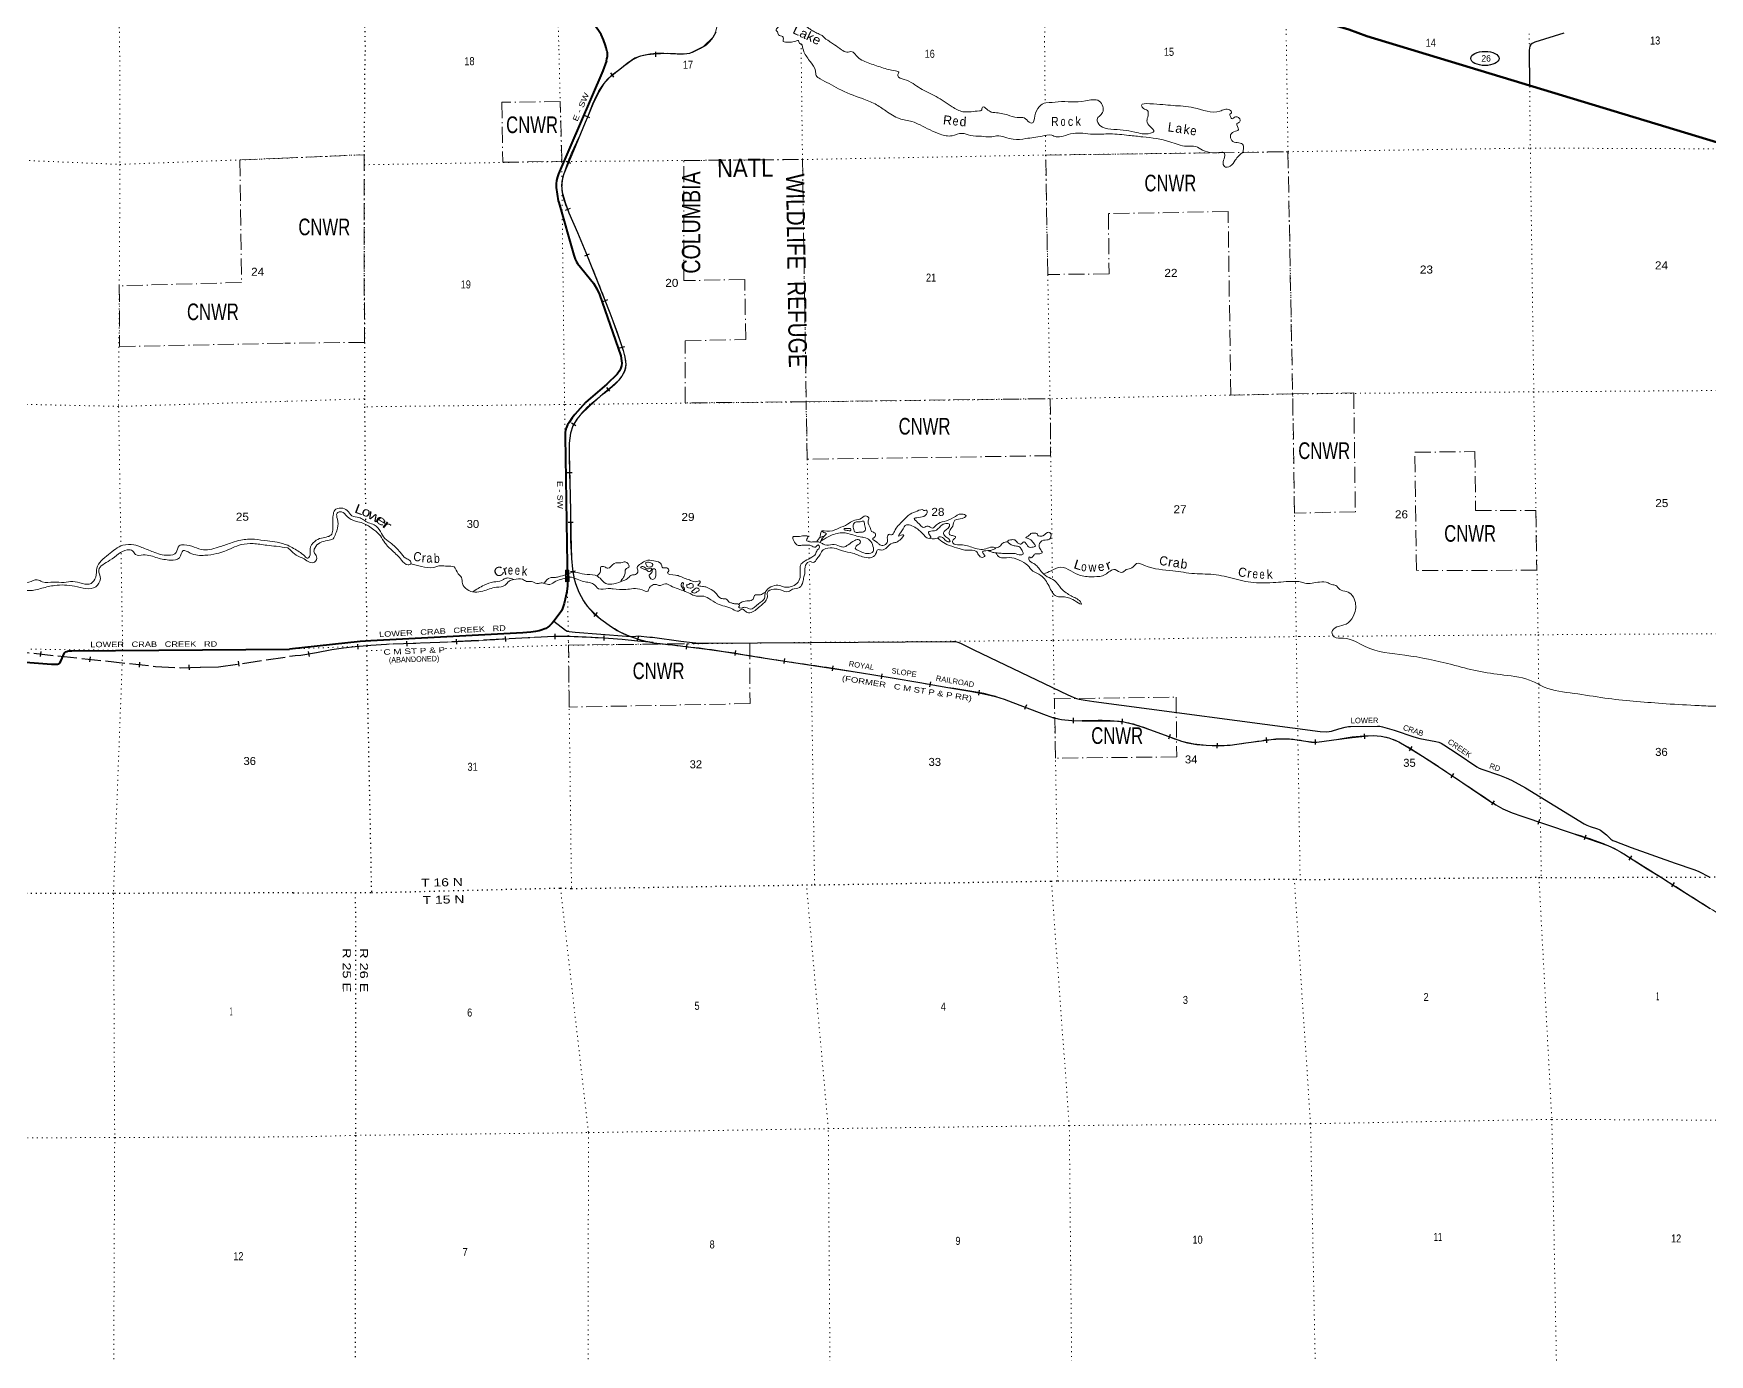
# Model space of a CAD drawing. Header units: feet. Extents: x 250644 to 505285, y -364975 to -177792.
# Drawn here: x 339922 to 376579, y -254935 to -226050 of the extents above; entities that cross this region are included whole.
import ezdxf
from ezdxf.enums import TextEntityAlignment as Align

# ---------------------------------------------------------------- set-up
doc = ezdxf.new("R2010")
doc.units = ezdxf.units.FT
doc.header["$LTSCALE"] = 70
for name, pattern in [('DOT_DASHED', [7.7, 5, -1.2, 0.3, -1.2]), ('DOTTED', [1.5, 0.3, -1.2]), ('LONG_DASHED', [7.5, 6, -1.5])]:
    doc.linetypes.add(name, pattern=pattern)
for name, color, linetype, lineweight in [('17', 7, 'Continuous', 25), ('23', 7, 'Continuous', 70), ('26', 7, 'Continuous', 40), ('29', 7, 'Continuous', 25), ('34', 7, 'Continuous', 25), ('39', 7, 'Continuous', 13), ('44', 7, 'DOT_DASHED', 13), ('6', 7, 'DOTTED', 25), ('61', 7, 'Continuous', 13), ('63', 7, 'Continuous', 25), ('7', 7, 'DOTTED', 13)]:
    doc.layers.add(name, color=color, linetype=linetype, lineweight=lineweight)
for name, color, linetype in [('27', 7, 'Continuous'), ('30', 7, 'Continuous'), ('41', 7, 'Continuous')]:
    doc.layers.add(name, color=color, linetype=linetype)

msp = doc.modelspace()

# ---------------------------------------------------------------- linework, layer by layer
at = {"layer": '17'}
msp.add_ellipse((371668.04, -226594.37), major_axis=(309.24, -1), ratio=0.500121, dxfattribs=at)
at = {"layer": '23'}
msp.add_line((369084.51, -226111.22), (376752.11, -228430.78), dxfattribs=at)
msp.add_lwpolyline([(369084.51, -226111.22), (368691.15, -225961.05), (368666.35, -225952.92), (368641.15, -225944.7), (362019.4, -223968.26)], dxfattribs=at)
at = {"layer": '26'}
for points in [[(352449.66, -226365.93), (352434.07, -226309.25), (352390.6, -226188.17), (352334.7, -226072.29), (352267, -225962.89), (352188.24, -225861.17), (351401.9, -224747.9), (351385.62, -224721.8), (351337.31, -224631.18), (351298.74, -224536), (351270.34, -224437.31), (351252.4, -224336.2), (351245.13, -224233.76), (351179.9, -223429.45), (351152.79, -222893.67), (351182.1, -222211.8), (351244.45, -221757.92), (351267.94, -221426.55), (351279.18, -220713.53)], [(352452.71, -226644.89), (352465.31, -226603.07), (352470.68, -226578.86), (352475.17, -226548.37), (352477.85, -226505.32), (352477.18, -226487.17), (352475.39, -226466.54), (352471.8, -226447.71), (352449.66, -226365.93)], [(352452.71, -226644.89), (352376.17, -226864.2), (351406.09, -229121.26), (351383.32, -229183.37), (351361.81, -229262.29), (351352.84, -229334.03), (351354.36, -229417.65), (351398.56, -229706.2), (351409.61, -229746.57), (351742.65, -230899.64), (351770.5, -230985.91), (351800.97, -231045.1), (351823.75, -231079.36), (352167.86, -231510.39), (352195.32, -231545.51), (352245.51, -231629.81), (352300.19, -231755.67), (352764.72, -233099.75), (352785.07, -233206.37), (352788.66, -233260.18), (352781.49, -233319.37), (352761.77, -233380.35), (352740.26, -233426.99), (352688.42, -233497.06), (352460.71, -233715.74), (352051.08, -234069.98), (351998.75, -234119.01), (351760.7, -234383.85), (351704.5, -234453.34), (351635.22, -234552.45), (351604.75, -234604.46), (351573.36, -234680.58), (351552.77, -234767.68), (351548.28, -234865.43), (351599.83, -238127.52), (351589.97, -238250.38), (351567.18, -238354.42), (351527.24, -238510.45), (351493.18, -238621.65), (351471.23, -238671.42), (351444.1, -238714.25), (351301.66, -238900.18)], [(351301.66, -238900.18), (351265.99, -238946.74), (351209.53, -239000.53), (351169.65, -239031.47), (351129.32, -239057.48), (351087.2, -239077.21), (351049.56, -239092.45), (350980.55, -239112.18), (350902.57, -239124.74), (350796.35, -239137.74), (350621.11, -239157.29), (347296.65, -239327.36), (347063.9, -239347.04), (345518.73, -239509.16)], [(338609.16, -239712), (340316.23, -239838.75), (340413.11, -239839.94), (340446.45, -239837.11), (340470.65, -239832.57), (340486, -239824.67), (340499, -239810.54), (340522.02, -239771.56), (340602.02, -239595.63), (340616.52, -239579.86), (340623.87, -239571.38), (340647.6, -239560.07), (340669.07, -239553.29), (340695.63, -239550.46), (340757.86, -239545.22), (345518.73, -239509.16)]]:
    msp.add_lwpolyline(points, dxfattribs=at)
at = {"layer": '29'}
for points in [[(373390.1, -226041.17), (372757.89, -226238.7), (372700.97, -226270.53), (372671.93, -226289.53), (372648.48, -226328.63), (372636.76, -226414.65), (372640.67, -227177.07)], [(351301.66, -238900.18), (351558.46, -239098.56), (351597.65, -239116.2), (351640.67, -239125.17), (351769.73, -239141.31), (352894.51, -239230.71), (353005.22, -239232.34), (353099.36, -239225.53), (353145.94, -239224.27), (353405.07, -239246.95), (353458.73, -239250.28), (354083.54, -239339), (354339.3, -239369.99), (354479.12, -239382.55), (354665.54, -239384.34), (355757.63, -239372.24), (356924.8, -239365.43), (360022.46, -239343.99), (360088.78, -239345.78), (360142.56, -239360.13), (360196.33, -239379.86), (360242.94, -239399.59), (360487.32, -239523.48), (362541.63, -240511.18), (362658.35, -240559.15), (362731.85, -240587.85), (362794.58, -240605.79), (362923.65, -240629.11), (363116.39, -240653.1), (368065.39, -241313.22), (368198.69, -241320.63), (368257.94, -241315.08), (368313.78, -241302.63), (368471.72, -241251.93), (368607.85, -241218.75), (368682.83, -241206.71), (368726.14, -241203.76), (369314.63, -241192.64), (369369.69, -241195.59), (369428.93, -241208.56), (369681.71, -241285.5), (370111.87, -241431.66), (370242.62, -241468.82), (370594.38, -241529.96), (370656.61, -241544.77), (370710.39, -241568.46), (370769.78, -241600.87), (371059.72, -241797.05), (371492.07, -242085.95), (371543.22, -242112.58), (371600.62, -242134.81), (371985.05, -242267.34), (372135.66, -242327.47), (372246.75, -242377.49), (372551.89, -242548.13), (373837.57, -243328.54), (373899.11, -243362.1), (373973.17, -243389.89), (374126.58, -243440.7), (374167.56, -243454.73), (374197.18, -243473.25), (374323.44, -243570.37), (374424.9, -243664.06), (374465.63, -243693.7), (374506.43, -243712.32), (374868.15, -243849.49), (375825.67, -244190.59), (376237.64, -244329), (376329.05, -244363.37), (376587.8, -244498.52)]]:
    msp.add_lwpolyline(points, dxfattribs=at)
at = {"layer": '34'}
for p, q in [((353537.26, -226557.5), (353530.66, -226447.09)), ((352613.42, -227000.97), (352546.98, -226912.54)), ((352092.66, -227891.38), (351990.68, -227848.55)), ((351676.19, -228893.86), (351574.04, -228851.45)), ((351657.58, -229879.07), (351554.07, -229918.08)), ((352079.03, -230878.24), (351976.41, -230919.51)), ((352478.55, -231873.71), (352375.6, -231914.16)), ((352846.49, -232897.9), (352741.7, -232933.3)), ((352531.09, -233873.84), (352458.69, -233790.22)), ((351782.05, -234626.29), (351686.12, -234571.24)), ((351702.72, -235656.91), (351592.14, -235659.66)), ((351726.17, -236742.65), (351615.58, -236744.99)), ((351773.46, -237803.48), (351664.85, -237824.42)), ((352247.21, -238713.59), (352176.72, -238798.83)), ((353152.38, -239231.94), (353117.36, -239336.86)), ((354211.16, -239401.82), (354198.06, -239511.65)), ((355275.99, -239544.81), (355258.35, -239654.01)), ((356347.33, -239717.08), (356331.03, -239826.48)), ((357408.4, -239874.77), (357391.08, -239984.02)), ((358480.26, -240049.72), (358462.43, -240158.88)), ((359538.4, -240226.07), (359519.52, -240335.06)), ((360608.76, -240412.19), (360588.53, -240520.94)), ((361639.83, -240731.36), (361600.55, -240834.76)), ((362661.01, -241016.53), (362658.12, -241127.1)), ((363736.33, -241039.34), (363725.7, -241149.44)), ((364780.97, -241376.39), (364743.31, -241480.39)), ((365811.32, -241566.2), (365806.76, -241676.71)), ((366880.47, -241447.4), (366893.67, -241557.22)), ((367952.95, -241488.43), (367951.96, -241599.04)), ((369023.84, -241361.2), (369036.63, -241471.07)), ((370069.62, -241639.29), (370010.7, -241732.9)), ((370979.93, -242233.8), (370918.43, -242325.74)), ((371872.6, -242826.29), (371812.43, -242919.1)), ((372858.25, -243237.91), (372822.99, -243342.74)), ((373875.39, -243577.11), (373840.13, -243681.95)), ((374871.74, -244029.55), (374812.34, -244122.85)), ((375807.01, -244615.21), (375747.92, -244708.71))]:
    msp.add_line(p, q, dxfattribs=at)
for points in [[(354567.99, -226340.38), (354786.47, -226132.67), (354850.94, -226012.93)], [(354568.63, -226340.19), (354451.53, -226400.56), (354334.47, -226460.9), (354271.67, -226485.49), (354154.67, -226501.81), (353784.79, -226485.4), (353490.2, -226503), (353343.24, -226517.93), (353196.75, -226544.8), (353071.22, -226592.41), (352903.43, -226705.67), (352742.73, -226835.53), (352555.03, -226976.55), (352469.2, -227054.11), (352395.64, -227144.77), (352289.25, -227321.49), (352155, -227595.23), (352037.08, -227875.96), (351988.48, -227996.18), (351939.9, -228116.35), (351731.9, -228617.31), (351523.57, -229119.05), (351491.76, -229216.21), (351469.87, -229369.37), (351483.42, -229520.4), (351547.01, -229747.94), (351631, -229970.76), (351818.93, -230404.1), (352003.87, -230837.69), (352268.66, -231496.01), (352528.28, -232156.69), (352677.66, -232568.71), (352818.16, -232984.61), (352858.85, -233130.11), (352877.84, -233277.1), (352868.45, -233370.98), (352846.55, -233440.83), (352793.69, -233540.05), (352721.76, -233626.46), (352517.61, -233809.83), (352313.45, -233986.63), (352092.98, -234188.02), (351875.61, -234395.63), (351802.9, -234480.26), (351719.54, -234625.52), (351670.32, -234785.39), (351640.75, -235009.78), (351634.97, -235234.59), (351650.59, -235861.75), (351666.18, -236488.88), (351677.17, -237007.48), (351688.04, -237526.15), (351707.85, -237765.38), (351741.91, -237941.99), (351778.67, -238072.78), (351852.48, -238266.03), (351949.5, -238455.63), (352029.81, -238573.11), (352171.26, -238721.63), (352331.55, -238854.21), (352565.03, -239026.24), (352686.96, -239101.34), (352816.71, -239166.55), (352981.89, -239235.36), (353233.15, -239319.2), (353491.16, -239371.37), (353895.85, -239419.19), (354300.33, -239467.44), (354658.84, -239512.68), (355016.96, -239560.92), (355472.27, -239634.48), (355927.33, -239709.71), (356596.96, -239809.48), (357266.44, -239910.19), (357984.71, -240024.09), (358702.44, -240141.34), (359309.93, -240244.53), (359917.1, -240349.76), (360442.71, -240436.84), (360704.59, -240485.56), (360964.7, -240544.67), (361155.24, -240607.06), (361342.36, -240679.55), (361705.96, -240817.68), (362069.86, -240955.85), (362233.93, -241012.63), (362403.03, -241051.3), (362632.19, -241070.4), (362861.64, -241076.39), (363210.25, -241076.61), (363558.8, -241079.68), (363771.41, -241100.21), (363979.52, -241149.54), (364205.56, -241226.14), (364429.86, -241305.42), (364729.97, -241415.99), (365031.96, -241525.36), (365164.18, -241562.61), (365367.06, -241596.04), (365572.01, -241613.58), (365833.52, -241624.37)], [(365833.62, -241624.37), (366094.51, -241611.53), (366437.31, -241563.63), (366780.18, -241514.45), (366989.61, -241489.27), (367199.33, -241471.78), (367355.15, -241474.56), (367510.8, -241487.06), (367751.45, -241526.82), (367871.75, -241544.92), (367992.06, -241545.99), (368205.66, -241519.22), (368419.21, -241489.1), (368765.05, -241446.31), (369111.04, -241406.02), (369225.07, -241399.23), (369396.37, -241411.91), (369567.38, -241453.2), (369782.86, -241540.6), (369982.06, -241651.78), (370302, -241853.14), (370619.08, -242058.13), (371187.46, -242438.29), (371755.78, -242818.74), (371903.11, -242914.25), (372056.03, -243001.16), (372261.63, -243090.94), (372472.75, -243165.83), (373012.85, -243347.52), (373552.97, -243529.03), (373954.87, -243664.2), (374354.75, -243806.16), (374499.63, -243870.39), (374706.36, -243988.99), (374907.8, -244117.23), (375218.33, -244312.28), (375528.55, -244507.78), (375842.06, -244705.89), (376155.41, -244904.27), (376593.13, -245182.11)]]:
    msp.add_lwpolyline(points, dxfattribs=at)
at = {"layer": '34', "lineweight": 13}
msp.add_arc((354249.34, -225808.23), 626.37, 298.69933, 79.09656, dxfattribs=at)
for points in [[(354569.13, -226341.17), (354334.92, -226461.9), (353784.8, -226486.5), (353197.05, -226545.86), (352743.41, -226836.4), (352396.54, -227145.4), (352038.1, -227876.38), (351940.92, -228116.77), (351524.6, -229119.43), (351484.51, -229520.2), (351632.02, -229970.35), (352004.89, -230837.27), (352529.31, -232156.3), (352819.21, -232984.29), (352878.95, -233277.08), (352722.55, -233627.23), (352314.18, -233987.45), (351876.41, -234396.39), (351671.4, -234785.63), (351636.07, -235234.59), (351667.28, -236488.85), (351689.14, -237526.09), (351950.45, -238455.07), (352332.23, -238853.34), (352817.17, -239165.55), (353491.33, -239370.28), (354300.46, -239466.35), (355017.12, -239559.83), (355927.5, -239708.62), (357266.61, -239909.1), (358702.62, -240140.25), (359917.28, -240348.68), (360964.99, -240543.61), (361342.75, -240678.52), (362070.24, -240954.82), (362403.2, -241050.21), (362861.65, -241075.29), (363558.86, -241078.58), (363979.82, -241148.48), (364430.23, -241304.39), (365032.3, -241524.31), (365572.08, -241612.48), (366094.41, -241610.43), (366780.04, -241513.36), (367199.29, -241470.68), (367510.93, -241485.97), (367992, -241544.89), (368419.07, -241488.01), (369110.94, -241404.92), (369567.72, -241452.15), (369982.62, -241650.83), (370619.68, -242057.21), (371756.39, -242817.82), (372056.52, -243000.18), (372473.11, -243164.79), (373553.32, -243527.99), (374355.16, -243805.14), (374908.39, -244116.3), (375529.14, -244506.85), (376156, -244903.34), (377031.44, -245459.01)], [(353477.51, -239368.54), (352795.09, -239298.61), (352010.84, -239252.43), (351303.35, -239233.21), (350181.21, -239294.8), (348806.04, -239364.33), (347645.43, -239406.41), (346958.16, -239458.9), (346447.79, -239523.47), (345768.59, -239646.58), (345521.93, -239671.33)]]:
    msp.add_spline(points, degree=3, dxfattribs=at)
at = {"layer": '39'}
for points in [[(356732.54, -226306.77), (356699.46, -226270.99), (356691.49, -226273.17), (356656.04, -226209.63), (356595.99, -226214.94), (356474.22, -226241.65), (356371.81, -226235.81), (356319.43, -226224.87), (356320.71, -226190.69), (356307.1, -226116.64), (356262.7, -226103.52), (356220.09, -226080.32), (356203.2, -226040.5), (356192.66, -226016.61), (356167.84, -225980.98), (356198.63, -225920.04), (356274.51, -225809.92), (356289.99, -225783.47), (356297.84, -225775.26), (356317.38, -225750.73), (356335.33, -225746.33), (356390.18, -225779.31), (356437.49, -225834.56), (356538.1, -225850.49), (356642.22, -225842.23), (356716.39, -225840.65), (356848.32, -225914.18), (356917.5, -225960.92), (357006.86, -226013.26), (357106.15, -226061.36), (357168.98, -226092.17), (357214.02, -226135.41), (357254.88, -226170.7), (357305.68, -226201.76), (357352.64, -226240.94), (357439.05, -226295.96)], [(366378.53, -228640.33), (366206.48, -228819.94), (366097.97, -228950.31), (365969.48, -228956.32), (365941.86, -228858.22), (365979.92, -228718.88), (365958.85, -228654.86), (365850.35, -228654.53), (365708.59, -228658.14), (365493.88, -228597.71), (365342, -228519.63), (365147.04, -228514.6), (364775.86, -228415.78), (364183.15, -228309.33), (363878.37, -228278.05), (363469.35, -228244.96), (363093.77, -228252.78), (362661.52, -228233.32), (362441.43, -228293.03), (362290.97, -228307.42), (362194.04, -228274.74), (361981.34, -228292.11), (361628.59, -228347.83), (361351.55, -228362.17), (360986.8, -228289.39), (360848.51, -228311.64), (360655.38, -228294.52), (360414.07, -228280.15), (360228.51, -228232.75), (360014.35, -228286.34), (359754.66, -228252.15), (359315.59, -228049.81), (359135.63, -227974.18), (358861.41, -227910.05), (358567.52, -227741.67), (358328.14, -227590.54), (358051.12, -227474.17), (357527.45, -227257.06), (357322.83, -227145.61), (357128.38, -227042.05), (357042.82, -226964.95), (357025.27, -226868.7), (356917.79, -226671.29), (356773.75, -226448.31), (356731.5, -226305.64)], [(357439.05, -226295.96), (357596.82, -226405.42), (357710.13, -226457.96), (357824.5, -226448.14), (357912.13, -226529.23), (358040.27, -226631.81), (358321.21, -226742.08), (358622, -226835.96), (358777.19, -226867.74), (358849.96, -226896.78), (358826.59, -226945.4), (358824.95, -226969.55), (358964.84, -227051.84), (359321.48, -227251.43), (359665.71, -227427.08), (360016.7, -227650.88), (360249.41, -227759.89), (360430.22, -227759.1), (360610.78, -227742.23), (360650.8, -227731.56), (360677.81, -227658.75), (360772.92, -227703.53), (360866.3, -227766.43), (360944.82, -227777.28), (361226.92, -227831.23), (361438.71, -227886.27), (361591.55, -227895.97), (361701.46, -227988.78), (361758.04, -228010.02), (361821.93, -227852.19), (361921.3, -227649.57), (362064.66, -227564.91), (362066.67, -227564.88), (362335.55, -227542.63), (362927.97, -227525.42), (363233.4, -227528.74), (363303.52, -227779.01), (363183.24, -227927.65), (363247.56, -228061.38), (363487.84, -228140.11), (364007.17, -228204.47), (364353.15, -228231.29), (364424.9, -228193.98), (364344.85, -228082.62), (364274.68, -227961.04), (364299.04, -227846.05), (364285.24, -227731.65), (364200.21, -227688.72), (364157.01, -227623.04), (364335.23, -227584.08), (364846.15, -227624.44), (365300.93, -227671.7), (365870.66, -227747.34), (366081.22, -227721.96), (366124.32, -227781.62), (366088.66, -227814.35), (366099.5, -227866.46), (366138.43, -227916.13), (366212.08, -227870.75), (366315.68, -227945.56), (366286.32, -227996.28), (366242.44, -228017.07), (366276.63, -228151.27), (366178.89, -228197.02), (366100.08, -228298.78), (366156, -228408.51), (366287.05, -228438.65), (366382.25, -228489.46), (366387.37, -228561.77), (366378.53, -228640.33)], [(345484.62, -237239.53), (345729.97, -237380.99), (345858.08, -237481.56), (345925.04, -237524.77), (345960.65, -237488.02), (345972.13, -237318.93), (346072.08, -237154.51), (346219.67, -237083.86), (346361.82, -237051.5), (346427.59, -237016.3), (346466.16, -236911.14), (346465.59, -236742.24), (346477.23, -236583.21), (346509.72, -236474.12), (346649.64, -236427.72), (346783.01, -236477.94), (346887.26, -236594.96), (347036.51, -236632.87), (347139.75, -236683.55), (347247.19, -236746.24), (347376.54, -236796.52), (347509.34, -236941.25), (347608.06, -237090.54), (347758.57, -237210.87), (347940.16, -237393.06), (348068.73, -237523.78), (348153.86, -237572.73), (348177.06, -237644.76), (348113.15, -237669.88), (347972.9, -237563.47), (347772.92, -237361.46), (347607.52, -237187.07), (347508.78, -237035.77), (347368.12, -236903.22), (347124.79, -236756.18), (346979.55, -236718.21), (346781.02, -236610.68), (346660.92, -236507.98), (346562.95, -236539.65), (346568.9, -236666.24), (346573.95, -236865.24), (346529.69, -236992.6), (346473, -237096.03), (346357.12, -237138.04), (346187.06, -237184.91), (346072.34, -237303.31), (346059.6, -237389.97), (346115.4, -237491.66), (346066.97, -237609.03), (345960.54, -237612.69), (345838.89, -237540.17), (345666.83, -237456.37), (345532.45, -237339.81), (345484.55, -237297.05)], [(351090.68, -238068.22), (351217.71, -238098.42), (351343.18, -238026.1), (351497.14, -237977.47), (351645.19, -237936.98), (351810.63, -237982.68), (351956.08, -238034.72), (352078.92, -238052.93), (352171.9, -238089.7), (352281.96, -238192.56), (352492.77, -238183.26), (352601.42, -238193.65), (352874.87, -238207.52), (353232.62, -238216.06), (353357.61, -238244.29), (353384.84, -238185.55), (353436.14, -238124.43), (353528.14, -238096.87), (353602.83, -238119.84), (353742.88, -238081.48), (353862.13, -238127.9), (354175.36, -238247.72), (354319.05, -238315.88), (354426.12, -238354.44), (354548.62, -238350.53), (354690.05, -238402.64), (354880.7, -238520.34), (355216.03, -238639.82), (355343.25, -238682.09), (355389.02, -238653.23), (355436.95, -238634.39), (355500.11, -238691.73), (355586.85, -238714.52), (355807.78, -238578.39), (355946.35, -238443.53), (355973.34, -238368.71), (355973.87, -238272.19), (356115.47, -238203.64), (356260.31, -238215.47), (356437.68, -238252.95), (356523.28, -238201.35), (356675.42, -238164.82), (356749.9, -238043.01), (356772.35, -237934.08), (356793.06, -237843.28), (356808.56, -237674.13), (356917.9, -237598.04), (356974.41, -237615.26), (357063.48, -237527.42), (357126.47, -237441.99), (357191.22, -237340.45), (357253.09, -237313.35), (357433.74, -237302.51), (357617.5, -237364.02), (357837.21, -237410.89), (358087.72, -237501.52), (358266.52, -237500.77), (358357.38, -237398.82), (358386.62, -237340.05), (358473.11, -237346.76), (358592.68, -237282.58), (358709.84, -237192.29), (358779.95, -237179.14), (358867.57, -237127.51), (358954.16, -237009.55), (358898.05, -237018.46), (358842.14, -237041.44), (358910.72, -236927.77), (359019.17, -236793.38), (359136.04, -236815.71), (359255.62, -236884.23), (359381.94, -236998.91), (359459.46, -237076.13), (359509.89, -237089.43), (359549.76, -237068.7), (359504.4, -236992.99), (359497.79, -236954.89), (359627.89, -236922.71), (359764.92, -236818.04), (359878.58, -236761.99), (359955.22, -236780.92), (359926.44, -236869.84), (359825.47, -236967.92), (359860.79, -237043.78), (359940.04, -237102.88), (359967.02, -237158.77), (359902.68, -237155.74), (359837.57, -237102.45), (359762.52, -237055.36), (359710.42, -237064.21), (359751.63, -237131.94)], [(357212.79, -237042.51), (357256.05, -236981.52), (357211.5, -236958.08), (357164.93, -236934.67), (357335.63, -236930.02), (357537.55, -236864.56), (357729.15, -236781.16), (357850.51, -236702.88), (357998.62, -236666.4), (358122.15, -236598.13), (358191.08, -236639.3), (358174.36, -236728.03), (358220.48, -236854), (358253.88, -236935.92), (358328.87, -236979), (358331.95, -237049.33), (358276.39, -237094.43), (358365.96, -237171.47), (358418.92, -237218.91), (358499.7, -237245.81), (358593.09, -237178.01), (358597.98, -237103.53), (358597.24, -237055.28), (358622.56, -237002.61), (358686.99, -237011.67), (358752.14, -236936.26), (358933.49, -236708.24), (359099.97, -236558.88), (359251.65, -236492.19), (359390.02, -236475.97), (359392.06, -236477.95), (359450.25, -236473.03), (359465.23, -236533.12), (359455.56, -236557.4)], [(357865.54, -236897.69), (357851.89, -236793.34), (357899.24, -236736.31), (357999.58, -236728.72), (358079.71, -236713.41), (358098.89, -236785.5), (358120.6, -236891.74), (358097.14, -236934.33), (357996.99, -236953.97), (357916.74, -236961.25), (357882.37, -236947.7), (357865.54, -236897.69)], [(359751.63, -237131.94), (359901.68, -237222.11), (360111.75, -237295.27), (360359.7, -237349.75), (360534.81, -237371.17), (360594.29, -237450.69), (360675.5, -237505.73), (360729.3, -237476.75), (360692.28, -237421.02), (360679.77, -237391.05), (360791.76, -237357.14), (360921.95, -237331), (360963.74, -237304.21), (360899.09, -237281.08), (360753.02, -237319.54), (360602.46, -237327.9), (360445.08, -237284.08), (360168.98, -237228.03), (360037.93, -237197.89), (360026.94, -237135.72), (360050.61, -237107.2), (360090.05, -237058.33), (360023.27, -237027.19), (359956.59, -237002.08), (359955.6, -236937.75), (360026.16, -236822.05), (360072.44, -236694.65), (360188.51, -236664.7), (360320.03, -236594.3), (360223.03, -236557.6), (360045.43, -236636.75), (359837.74, -236718.39), (359676.11, -236791.27), (359582.78, -236863.09), (359487.7, -236820.32), (359397.74, -236849.86), (359259.44, -236739.4), (359183.89, -236660.13), (359273.91, -236634.61), (359425.92, -236590.03), (359455.56, -236557.4)], [(332036.16, -237987.05), (332091.78, -237905.64), (332253.82, -237866.68), (332403.35, -237898.18), (332475.13, -237780.53), (332544.46, -237733.16), (332895.25, -237680.86), (333034.36, -237606.18), (333163.78, -237547.73), (333313.85, -237693.6), (333371.17, -237738.75), (333557.24, -237695.36), (333614.38, -237642.18), (333683.79, -237508.52), (333868.21, -237481.21), (333922.76, -237582.6), (334001.62, -237691.59), (334182.38, -237680.4), (334430.27, -237613.85), (334684.16, -237635.49), (334705.55, -237512.71), (334778.54, -237449.22), (335082.92, -237480.01), (335308.12, -237387.77), (335416.89, -237305.6), (335653.22, -237261.32), (335907.78, -237222.75), (336084.25, -237289.9), (336321.74, -237297.78), (336515.27, -237318.47), (336676.07, -237494.26), (336834.05, -237543.67), (336957.62, -237493.34), (337196.4, -237469.1), (337389.58, -237564.05), (337399.83, -237752.5), (337428.79, -237878.42), (337561.26, -237956.37), (337721.28, -237917.45), (337976.13, -237712.31), (338085.45, -237654.21), (338285.1, -237588.5), (338411.56, -237487.96), (338571.51, -237625.63), (338768.81, -237814.83), (338902.31, -237938.91), (339150.12, -237868.35), (339459.81, -237957.25), (339821.77, -238045.23), (340001.68, -237995.92), (340113.23, -238038.12), (340364.8, -238045.76), (340592.19, -238051.81), (340780.81, -238032.45), (341179.94, -238073.63), (341283.53, -237939.37), (341307.24, -237740.28), (341560.03, -237442.87), (341879.3, -237240.61), (342118.4, -237230.41), (342290.58, -237285.59), (342540.19, -237385.57), (342869.68, -237460.07), (343043.23, -237396.83), (343108.45, -237255.22), (343216.47, -237229.24), (343637.23, -237338.27), (344005.74, -237269.61), (344265.21, -237180.78), (344457.08, -237127.25), (344756.36, -237109.97), (345038.71, -237145.16), (345252.53, -237173.53), (345485.12, -237239.82)], [(351090.68, -238068.22), (351223.47, -237949.53), (351319.86, -237946.03), (351408.02, -237930.59), (351579.96, -237875.65), (351764.05, -237826.56), (351975.75, -237875.56), (352205.1, -237896.15), (352312.6, -237962.85), (352440.9, -238075.48), (352613.76, -238080.85), (352829.68, -238011.15), (352929.28, -237955.32), (353004.66, -237891.82), (353088.86, -237880.46), (353141.9, -237801.22), (353124.7, -237727.09), (353203.81, -237645.43), (353321.31, -237577.26), (353490.09, -237578.67), (353619.32, -237620.91), (353664.58, -237690.59), (353671.1, -237722.66), (353777.77, -237735.08), (353814.91, -237798.86), (353791.42, -237839.44), (353965.02, -237893.05), (354065.91, -237921.65), (354179.13, -237968.16), (354294.27, -238008.61), (354391.14, -238037.27), (354505.57, -238031.48), (354490.24, -238079.98), (354452.6, -238114.74), (354517.24, -238137.87), (354629.97, -238152.22), (354747.39, -238210.72), (354857.27, -238301.52), (354922.77, -238380.94), (355007.59, -238409.79), (355078.08, -238420.77), (355141.3, -238482.12), (355203.93, -238505.28), (355272.53, -238524.33), (355344.94, -238529.24), (355363.47, -238559.12), (355343.94, -238595.62), (355400.46, -238612.84), (355472.52, -238595.64), (355593.65, -238633.98), (355778.74, -238518.51), (355909.55, -238401.87), (355931.51, -238260.78), (356052.41, -238152.33), (356202.47, -238111.81), (356327.65, -238152.1), (356422.15, -238156.67), (356522.24, -238133), (356643.51, -238048.68), (356693.49, -237901.12), (356713.75, -237649.45), (356803.13, -237581.72), (356942.57, -237503.15), (357023.88, -237433.52), (357064.8, -237350.45), (357114.03, -237285.34), (357083.04, -237229.52), (357025.56, -237280.67), (356926.58, -237246.01), (356827.98, -237235.47), (356723.56, -237239.1), (356645.29, -237244.33), (356547.12, -237131.23), (356530.04, -237065.14), (356640.27, -237047.35), (356782.7, -237033.08), (356861.31, -237049.96), (356832.35, -237126.82), (356897.24, -237166.03), (356977.61, -237166.8), (357088.12, -237167.1), (357158.82, -237192.15), (357231.77, -237233.25), (357398.39, -237224.64), (357551.6, -237258.46), (357632.28, -237279.33), (357740.04, -237231.42), (357883.22, -237134.7), (357981.52, -237125.13), (358010.29, -237166.91), (357927.06, -237242.6)], [(357159.7, -236928.37), (357143.3, -236965.17), (357124.56, -237053.93), (357087.35, -237116.84), (357042.38, -237167.51)], [(357212.79, -237042.51), (357176.75, -237051.11), (357118.23, -237069.23)], [(357214.1, -237040.66), (357159.63, -237113.71), (357129.14, -237177.34)], [(357927.06, -237242.6), (357895.87, -237305.42), (357995.28, -237368.23), (358164.89, -237423.92), (358284.76, -237379.84), (358282.95, -237261.23), (358216.71, -237133.56), (358079.08, -237067.32), (358040.8, -237059.87), (357895.68, -237029.94), (357675.79, -236971.01), (357391.18, -237015.62), (357213.74, -237104.83), (357142.24, -237150.58)], [(357650.4, -236874.23), (357732.6, -236875.62), (357799.04, -236884.65), (357795.42, -236910.84), (357715.11, -236914.1), (357654.63, -236900.96), (357650.19, -236872.87)], [(359519.91, -237087.26), (359630.59, -237099.62), (359690.7, -237088.64), (359716.33, -237100.08)], [(360951.13, -237297.17), (361053.6, -237268.64), (361120.73, -237191.19), (361231.59, -237166.14)], [(360971.23, -237407.83), (361049.1, -237499.95), (361262.2, -237508.72), (361478.01, -237563.7), (361668.69, -237683.41), (361781.04, -237804.33), (361951.23, -237898.22), (362133.69, -238136.69), (362299.76, -238355.31), (362468.76, -238370.79), (362731.54, -238475.31), (362844.79, -238523.83), (362819.98, -238477.97), (362720.33, -238399.08), (362509.59, -238281.69), (362393.5, -238178.92), (362252.3, -238010.19), (362094.34, -237928.17), (361964.01, -237813.56), (361800.58, -237637.13), (361692.65, -237542.28), (361697.91, -237491.93), (361732.4, -237513.51), (361784.13, -237480.54), (361831.57, -237429.54), (361913.92, -237428.26), (361981.88, -237405.09), (361938.35, -237317.29), (361916.97, -237233.17), (362009.84, -237131.19), (362146.09, -237106.96), (362164.24, -236980), (362129.69, -236954.4), (362000.33, -237034.82), (361907.93, -237036.25), (361891.74, -237028.45), (361875.06, -236988.5), (361810.6, -236977.43), (361754.33, -236976.29), (361678.95, -237039.79), (361627.16, -237068.74), (361706.08, -237105.73), (361795.75, -237188.79), (361834.92, -237254.54), (361761.03, -237283.84), (361698.74, -237282.79), (361627.15, -237199.44), (361580.43, -237165.98), (361534.84, -237206.9), (361472.51, -237203.85), (361384.91, -237124.77), (361290.48, -237124.22), (361234.54, -237145.19), (361306.14, -237228.54), (361392.9, -237253.34), (361491.79, -237281.97), (361543.08, -237351.56), (361562.54, -237441.74), (361510.47, -237452.6), (361389.46, -237422.3), (361220.67, -237420.89), (361083.96, -237414.96), (360968.98, -237407.41)], [(332033.27, -237986.93), (332204.37, -237993.97), (332337.24, -237999.67), (332499.9, -237988.8), (332671.95, -238037.96), (332836.89, -238129.39), (332988.66, -238170.88), (333159.35, -238069.56), (333259.15, -237945.4), (333374.49, -237887.19), (333487.7, -237913.31), (333735.07, -237912.99), (333947.45, -237877.16), (334032.59, -237817.48), (334332.49, -237737.98), (334589.05, -237699.37), (334747.87, -237696.59), (334936.71, -237687.26), (335038.79, -237665.41), (335233.85, -237754.3), (335394.64, -237749.48), (335490.86, -237645.45), (335634.8, -237606.81), (335901.19, -237558), (336079.03, -237416.42), (336194.91, -237382.28), (336401.14, -237430.84), (336588.25, -237614.2), (336783.22, -237699.08), (336926.08, -237612.3), (337029.14, -237544.27), (337167.55, -237618.1), (337244.76, -237743.18), (337302.18, -237882.65), (337594.01, -238072.19), (337892.21, -237916.46), (338162.92, -237701.01), (338261.56, -237705.31), (338319.65, -237784.56), (338437.41, -237834.67), (338627.24, -237869.48), (338860.14, -238031.96), (339050.64, -238006.55), (339211.29, -237995.71), (339507.98, -238133), (339827.95, -238231.75), (340106.32, -238178.71), (340386.56, -238119.63), (340821.34, -238136.09), (341284.13, -238146.05), (341384.9, -237975.72), (341350.44, -237783.67), (341595.02, -237568.68), (341974.11, -237343.31), (342089.2, -237363.37), (342151.3, -237442.55), (342322.45, -237451.59), (342635.67, -237518.35), (342920.3, -237565.55), (343112.27, -237516.03), (343197.18, -237356.01), (343345.19, -237409.61), (343670.12, -237460.11), (343932.76, -237423.4), (344271.88, -237299.06), (344467.32, -237225.4), (344724.29, -237204.85), (345026.74, -237239.69), (345232.38, -237262.18), (345484.55, -237297.05)], [(360805.99, -237356.14), (360886.72, -237391.87), (360971.23, -237407.83)], [(348175.1, -237647.83), (348411.01, -237703.48), (348660.48, -237725.76), (348829.22, -237686.9), (348971.44, -237696.82), (349120.39, -237714.63), (349211.07, -237864.03), (349282.6, -237943.36), (349306.78, -238079.72), (349405.16, -238206.89), (349576.84, -238266.57), (349751.26, -238241.76), (350049.34, -238158.72), (350237.48, -238111.57), (350322.53, -238023.79), (350426.48, -237990.01), (350619.25, -237983.01), (350704.35, -238029.95), (350810.87, -238032.33), (350928.1, -238078.77), (351006.25, -238065.5), (351090.68, -238068.22)], [(352242.52, -237913.03), (352322.17, -237799.83), (352332.93, -237715.21), (352411.27, -237713.99), (352484.04, -237743.03), (352625.08, -237638.3), (352771.5, -237621.96), (352863.62, -237602.44), (352930.58, -237645.64)], [(352930.58, -237645.64), (352951.46, -237697.6), (352874.14, -237765.15), (352863.41, -237851.78), (352824.56, -237938.84), (352760.9, -238038.61)], [(353196.94, -237721.95), (353230.78, -237701.32), (353309.76, -237742.32), (353370.24, -237755.46), (353442.39, -237744.29), (353393.28, -237817.44), (353324.41, -237780.3), (353255.75, -237757.23), (353196.94, -237721.95)], [(353308.1, -237624.92), (353402.24, -237614.21), (353469.5, -237677.52), (353417.8, -237712.5), (353359.58, -237715.41), (353320.65, -237665.74), (353308.1, -237624.92)], [(353421.79, -237973.84), (353390.4, -237891.89), (353445.78, -237834.73), (353474.75, -237757.87), (353502.87, -237757.43), (353534.65, -237865.53), (353517.87, -237950.24), (353468.23, -237989.21), (353421.79, -237973.84)], [(362017.16, -237863.77), (362180.75, -237798.15), (362386.5, -237720.56), (362608.71, -237799.57), (362819.2, -237900.88), (363120.99, -237928.38), (363359.37, -237882.47), (363580.7, -237772.47), (363726.33, -237836.57), (363823.8, -237772.73), (363945.77, -237734.65), (364048.84, -237642.57), (364224.23, -237682.08), (364838.77, -237797.25), (365313.87, -237860.28), (365786.39, -237885.14), (366254.14, -237992.52), (366731.38, -238063.56), (367038.66, -238056.8), (367486.28, -238029.77), (367629.11, -238041.63), (367727.96, -238068.26), (368051.07, -238045.16), (368238.21, -238064.39), (368317.13, -238101.37), (368405.81, -238120.11), (368491.53, -238207.26), (368642.85, -238249.15), (368833.39, -238491.52), (368783.8, -238795.92), (368629.67, -238965.21), (368431.71, -239026.58), (368320.92, -239138.89), (368370.72, -239242.68), (368574.08, -239271.71), (369049.02, -239455.39), (369917.81, -239643.03), (370943.6, -239850.37), (371496.2, -239988.61), (372080.2, -240078.1), (372717.2, -240217.05), (372966.22, -240341.89), (373617.25, -240478.61), (374289.84, -240580.81), (374911.67, -240647.6), (375543.33, -240700.17), (376259.2, -240741.38), (376645.22, -240759.54), (376955.65, -240764.39)], [(349523.74, -238262.2), (349775.4, -238112.69), (349991.29, -238040.98), (350157.64, -238014.28), (350217.34, -237977.16), (350293.36, -237955.88), (350425.18, -237990.29)], [(354115.1, -238054.24), (354084.68, -238098.32), (354113.88, -238168.24), (354156.76, -238213.83), (354158.47, -238193.69), (354125.28, -238125.84), (354138.49, -238069.33), (354114.14, -238053.62)], [(354203.56, -238109.05), (354255.41, -238095.67), (354279.27, -238079.22), (354341.79, -238094.34), (354346.72, -238154.59), (354282.79, -238177.69), (354222.25, -238160.53), (354203.37, -238108.54)], [(354316.12, -238255.6), (354371.66, -238208.49), (354449.53, -238177.13), (354484.35, -238220.83), (354430.67, -238257.85), (354400.88, -238280.43), (354360.74, -238283.06), (354316.12, -238255.6)], [(355347.06, -238530.29), (355422.53, -238479.78), (355564.81, -238455.46), (355660.67, -238417.79), (355693.59, -238336.85), (355795.87, -238325.21), (355891.62, -238290.06), (355928.73, -238264.94)]]:
    msp.add_spline(points, degree=3, dxfattribs=at)
at = {"layer": '44'}
for points in [[(350163.76, -227552.07), (350185.5, -228865.9), (351478.53, -228843.7), (351443.37, -227537.84)], [(362062.68, -228706.88), (367360.14, -228634.54), (367460.74, -233930.37), (366107.62, -233959.25), (366051.22, -229943.4), (363432.38, -229987.51), (363448.16, -231305.43), (362104.67, -231318.6)], [(354145.34, -228828.07), (356742.73, -228802.66), (356820.9, -234100.41), (354175.62, -234127.78), (354176.39, -232767.36), (355500.21, -232743.72), (355476.77, -231430.03), (354144.36, -231453.48)], [(370136.89, -235205.83), (371445.43, -235191.82), (371464.88, -236479.59), (372783.58, -236481.5), (372801.22, -237785.47), (370169.69, -237795.52)], [(351625, -239423.71), (355586.63, -239378.75), (355594.27, -240701.37), (351638.67, -240780.43)], [(362252.95, -240597.05), (364912.03, -240558.41), (364927.67, -241868.32), (362275.62, -241894.72)]]:
    msp.add_lwpolyline(points, close=True, dxfattribs=at)
for points in [[(345356.36, -228778.52), (347155.04, -228701.03), (347158.96, -232804.32), (345417.53, -232821.09)], [(345356.36, -228778.52), (344434.53, -228816.66), (344470.18, -231495.3), (341799.05, -231567.65), (341800.37, -232896.22), (345417.53, -232821.09)], [(356820.9, -234100.41), (362161.33, -234033.96), (362167.02, -235281.53), (356844.35, -235359.36), (356820.35, -234104.76)], [(367460.74, -233930.37), (368798.61, -233908.13), (368833.59, -236507.83), (367503.23, -236538.19), (367461.85, -233930.1)]]:
    msp.add_lwpolyline(points, dxfattribs=at)
at = {"layer": '6'}
msp.add_line((347184.63, -236660.48), (347185.05, -236706.9), dxfattribs=at)
for points in [[(347070.64, -212196.89), (347147.95, -218307.7), (347098.91, -223257.57), (347111.88, -223584.8), (347175.92, -226455.03)], [(347167.22, -226510.44), (347152.42, -228698.43), (347151.78, -228919.63), (347161.65, -234039), (347162.28, -234211.92), (347182.11, -236384.89)], [(347185.81, -236789.91), (347210.02, -239443.31), (347205.56, -239545.93), (347312.51, -244838.74)], [(345599.42, -244841.22), (346960.85, -244834.13), (347316.49, -244836.67), (351447.63, -244734.57), (351688.91, -244746.92), (356826.95, -244667.44), (357005.75, -244666.69), (362183.9, -244582.57), (362324.51, -244580.4), (367531.45, -244540.07), (367624.03, -244550.71), (372848.91, -244500.05), (372899.24, -244507.32), (377017.26, -244493.09)], [(345599.42, -244841.22), (341671.39, -244853.92), (336354.04, -244860.73), (331047.16, -244880.08), (325748.43, -244915.97), (320422.7, -244951.2), (315323.48, -244956.01), (314179.72, -245029.98)], [(346960.85, -244834.13), (346965.6, -250144.61), (346954.1, -255443.27), (346944.66, -260745.93), (346929.55, -266070.79), (346933.41, -266306.93)]]:
    msp.add_lwpolyline(points, dxfattribs=at)
at = {"layer": '61'}
for p, q in [((351557, -237786.4), (351631.99, -237785.14)), ((351561.2, -238036.36), (351557, -237786.4)), ((351596.59, -237910.75), (351596.2, -237910.76))]:
    msp.add_line(p, q, dxfattribs=at)
msp.add_lwpolyline([(351631.99, -237785.14), (351636.18, -238035.1), (351561.2, -238036.36)], dxfattribs=at)
msp.add_lwpolyline([(351569.06, -238028.23), (351565.12, -237794.26), (351624.12, -237793.26), (351628.05, -238027.23)], close=True, dxfattribs=at)
at = {"layer": '63'}
for p, q in [((348082.04, -239334.87), (348085.93, -239445.41)), ((349166.18, -239292.74), (349171.71, -239403.21)), ((350236.51, -239235.48), (350242.74, -239345.91)), ((351324.08, -239179.79), (351323.64, -239290.4)), ((352397.77, -239213.79), (352392.76, -239324.28)), ((340075.59, -239672.56), (340087.44, -239562.59)), ((341157.16, -239789.12), (341169.02, -239679.15)), ((345931.74, -239562.05), (345950.21, -239671.1)), ((347009.14, -239400.62), (347019.01, -239510.79)), ((342238.74, -239905.68), (342250.59, -239795.7)), ((343330.45, -239967.68), (343327.62, -239857.11)), ((344419.4, -239886.69), (344403.2, -239777.27))]:
    msp.add_line(p, q, dxfattribs=at)
at = {"layer": '63', "linetype": 'LONG_DASHED'}
for points in [[(314129.75, -241290.21), (319941.58, -241014.89), (320389.69, -240979.84), (323681.07, -240336.91), (324258.1, -240245.37), (326433.62, -240036.07), (326964.31, -239968.74), (334845.62, -239177.47), (335280.15, -239130.37), (335703.12, -239143.53), (336278.96, -239208.49), (342593.04, -239888.94), (343144.12, -239917.83), (343572.37, -239906.88), (343970.38, -239898.01), (345519.93, -239673.09)], [(353477.4, -239369.63), (353136.19, -239334.67), (352794.99, -239299.71), (352403.35, -239271.31), (352010.79, -239253.53), (351657.01, -239235.71), (351303.38, -239234.31), (350742.34, -239264.24), (350181.27, -239295.9), (349493.71, -239331.01), (348806.09, -239365.43), (348225.82, -239387.04), (347645.48, -239407.51), (347301.61, -239429.26), (346958.27, -239459.99), (346702.7, -239489.16), (346447.97, -239524.56), (346108.86, -239590.08), (345768.74, -239647.67), (345645.37, -239660.05), (345522.04, -239672.42)]]:
    msp.add_lwpolyline(points, dxfattribs=at)
at = {"layer": '7'}
for p, q in [((356709.73, -226274.59), (356710.2, -226308)), ((362036.52, -226224.12), (362048.11, -227565.12)), ((345356.36, -228778.52), (347152.42, -228698.43)), ((347161.65, -234039), (345436.78, -234093.67)), ((356888.41, -237532.73), (356882.46, -237233.02)), ((345518.74, -239509.51), (347210.02, -239443.31)), ((347205.56, -239545.93), (347533.02, -239536.98))]:
    msp.add_line(p, q, dxfattribs=at)
for points in [[(361756.77, -212079.94), (361830.3, -218088.04), (361859.47, -219448.36), (361987.04, -223387.11), (362051.64, -224638.73), (362036.52, -226224.12)], [(367070.88, -212048.63), (367147.61, -218018.48), (367284.56, -223330.03), (367322.61, -226128.3)], [(341667.8, -216234.73), (341693.85, -217796.95), (341759.99, -223179.75), (341806.82, -226536.09)], [(351273.5, -220358.45), (351339.51, -223578.74), (351413.3, -226390.17)], [(367626.2, -244560.73), (367540.82, -239233.4), (367461.85, -233930.1), (367360.9, -228635.19), (367322.61, -226128.3)], [(372637.07, -226053.49), (372659.66, -228555.24), (372737.02, -233884.7), (372830.22, -239197.83), (372899.24, -244507.32)], [(341806.82, -226536.09), (341813.79, -228911.66), (341783.27, -234204.05), (341834.36, -237257.37)], [(351413.3, -226390.17), (351472.25, -228848.78), (351537.32, -234162.34), (351596.74, -237869.86)], [(356881.05, -237162.09), (356820.35, -234104.76), (356741.43, -228805.48), (356710.2, -226308)], [(362054.34, -228285.8), (362057.96, -228705.15), (362155.45, -234036.31), (362208.2, -237981.27)], [(313958.85, -228973.2), (314953.7, -228956.12), (320159.85, -229037.89), (325568.18, -228696.95), (330950.07, -228756.7), (336362.53, -228686.02), (341813.79, -228911.66), (345356.36, -228778.52)], [(347151.78, -228919.63), (351472.25, -228848.78), (356741.43, -228805.48), (362055.44, -228707.48), (365957.39, -228654.31)], [(366374.27, -228648.63), (367360.9, -228635.19), (372659.66, -228555.24), (376754.43, -228570.97)], [(376841.68, -233856.6), (372737.02, -233884.7), (367461.85, -233930.1), (362155.45, -234036.31), (356820.35, -234104.76), (351537.32, -234162.34), (347162.28, -234211.92)], [(345436.78, -234093.67), (341783.27, -234204.05), (336428.92, -234085.07), (330994.28, -234107.15), (325601.36, -234108.08), (320177.15, -234318.13), (315036.47, -234248.82), (314031.75, -234272.93)], [(341836.99, -237414.72), (341872.49, -239536.23), (341671.39, -244853.92), (341698.15, -250189.46), (341674.42, -255515.84), (341735.76, -260868.83), (341729.61, -266203.6), (341854.02, -271609.84), (341876.14, -272311.84)], [(357005.75, -244666.69), (356924.8, -239365.43), (356889.93, -237609.2)], [(351598, -237948.5), (351620.48, -239351.1), (351688.91, -244746.92)], [(362211.67, -238241.12), (362226.12, -239321.64), (362324.51, -244580.4)], [(348935.64, -239498.67), (351617.69, -239425.4), (356924.8, -239365.43), (362226.12, -239321.64), (367615.12, -239236.19), (372830.22, -239197.83), (376929.43, -239172.19)], [(330724.14, -239479.67), (330977.27, -239479.38), (336397.35, -239466.15), (341865.34, -239538.62), (345518.73, -239509.16)], [(372848.91, -244500.05), (373130.66, -249794.18), (373232.5, -255147.4), (373367.41, -260429.72), (373467.31, -265786.99), (373473.16, -266264.21)], [(351447.63, -244734.57), (352059.73, -250083.91), (352052.64, -255408.65), (352079.49, -260718.78), (352170.82, -266048.17), (352171.05, -266063.27)], [(357473.86, -265791.06), (357416.35, -260634.22), (357343.03, -255306.71), (357306.14, -249996.73), (356826.95, -244667.44)], [(362183.9, -244582.57), (362576.96, -249929.27), (362630.35, -255267.15), (362828.51, -260612.84), (362828.13, -265981.71), (362829.46, -266114.54)], [(368149.98, -266136.66), (368146.61, -265877.33), (368077.05, -260527.72), (367958, -255237.02), (367854.24, -249889.87), (367499.28, -244538.56)], [(345680.17, -250177.86), (346965.6, -250144.61), (352059.73, -250083.91), (357306.14, -249996.73), (362576.96, -249929.27), (367854.24, -249889.87), (373130.66, -249794.18), (377105.11, -249814.24)], [(314255.11, -250510.35), (315543.6, -250426.55), (320624.39, -250331.65), (325886.93, -250301.72), (331215.17, -250242.55), (336427.58, -250219.52), (341698.15, -250189.46), (345680.17, -250177.86)]]:
    msp.add_lwpolyline(points, dxfattribs=at)

# ---------------------------------------------------------------- texts
at = {"layer": '17'}
msp.add_text('26', height=140, dxfattribs=at).set_placement((371694.09, -226662.68), align=Align.CENTER)
at = {"layer": '27'}
for s, rotation, width, p in [('E - SW', 66.742, 1.3, (351818.09, -227982.99)), ('E - SW', 270.905, 1.2, (351373.77, -235836.99)), ('LOWER   CRAB   CREEK   RD', 2.929, 1.25, (347483.63, -239247.7)), ('LOWER   CRAB   CREEK   RD', 0.255, 1.25, (341165.22, -239469.79))]:
    msp.add_text(s, height=120, rotation=rotation, dxfattribs=dict(at, width=width)).set_placement(p)
at = {"layer": '30'}
for s, rotation, width, p in [('LOWER', 0.583, 0.9, (368734.19, -241133.64)), ('CREEK', 325.917, 1.05, (370840.96, -241565.07))]:
    msp.add_text(s, height=120, rotation=rotation, dxfattribs=dict(at, width=width)).set_placement(p)
for s, rotation, p in [('CRAB', 341.733, (369863.59, -241273.88)), ('RD', 340.979, (371753.47, -242113.46))]:
    msp.add_text(s, height=120, rotation=rotation, dxfattribs=at).set_placement(p)
at = {"layer": '34'}
for s, width, p in [('(FORMER   C M ST P & P RR)', 1.3, (357597.93, -240201.23)), ('ROYAL', 0.9, (357747.2, -239885.14))]:
    msp.add_text(s, height=120, rotation=350.989, dxfattribs=dict(at, width=width)).set_placement(p)
for s, rotation, p in [('SLOPE', 350.722, (358681.69, -240036.62)), ('RAILROAD', 350.168, (359651.43, -240202.23))]:
    msp.add_text(s, height=120, rotation=rotation, dxfattribs=at).set_placement(p)
at = {"layer": '41', "width": 1.1}
msp.add_text('Lake', height=200, rotation=334.394, dxfattribs=at).set_placement((356509.32, -226033.64))
at = {"layer": '41'}
for s, rotation, p in [('R', 353.789, (359904.33, -228044.61)), ('d', 356.5, (360246.7, -228076.85)), ('a', 352.572, (364962.91, -228221.49)), ('k', 352.799, (365133.4, -228249.12)), ('r', 354.703, (348449.64, -237612.92)), ('b', 351.652, (365071.88, -237749.45)), ('a', 351.652, (364906.22, -237720.27)), ('r', 351.814, (366502, -237950.81))]:
    msp.add_text(s, height=200, rotation=rotation, dxfattribs=at).set_placement(p, align=Align.CENTER)
for s, rotation, width, p in [('e', 354.461, 0.85, (360082.08, -228059.6)), ('R', 0.308, 0.85, (362261.68, -228073.39)), ('o', 359.572, 0.7, (362441.03, -228070.94)), ('c', 0.299, 0.85, (362604.3, -228071.13)), ('k', 1.195, 0.9, (362774, -228067.36)), ('L', 352.572, 0.95, (364792.9, -228197.47)), ('e', 352.195, 0.9, (365279.36, -228272.43)), ('L', 339.023, 1.3, (347017.38, -236550.2)), ('o', 337.948, 1.25, (347166.53, -236603.61)), ('w', 330.265, 1.5, (347336.65, -236697.12)), ('e', 327.105, 1.6, (347476.86, -236778.53)), ('r', 321.862, 1.95, (347594.41, -236872.65)), ('C', 350.727, 0.9, (348302.73, -237587.73)), ('a', 1.51, 0.85, (348583.05, -237618.94)), ('b', 1.997, 0.85, (348746.81, -237626.57)), ('C', 349.115, 0.95, (364620.36, -237678.68)), ('C', 22.121, 1.15, (350137.86, -237906.93)), ('r', 15.83, 1.2, (350270.67, -237883.14)), ('e', 0.778, 0.75, (350355.62, -237880.61)), ('e', 357.627, 0.75, (350502.6, -237885.03)), ('k', 357.706, 0.9, (350658.25, -237903.65)), ('L', 342.667, 1.2, (362741.62, -237763.62)), ('o', 355.062, 0.8, (362889.59, -237808.95)), ('w', 1.034, 0.9, (363085.18, -237818.11)), ('e', 9.487, 0.95, (363287.3, -237801.01)), ('r', 18.056, 1.3, (363463.01, -237764.26)), ('r', 349.656, 1.1, (364771.33, -237705.32)), ('C', 349.372, 0.95, (366345.1, -237928.19)), ('e', 355.596, 0.8, (366637.1, -237963.13)), ('e', 359.365, 0.75, (366792.32, -237972.72)), ('k', 3.568, 0.95, (366965.62, -237972.06))]:
    msp.add_text(s, height=200, rotation=rotation, dxfattribs=dict(at, width=width)).set_placement(p, align=Align.CENTER)
at = {"layer": '44', "width": 0.75}
for p in [(350826.36, -228227), (364787.67, -229501.29), (346282.63, -230460.94), (343845.7, -232317.3), (359410.69, -234818.69), (368152.23, -235353.57), (371343.83, -237162.74), (353593.47, -240167.54), (363624.23, -241583.42)]:
    msp.add_text('CNWR', height=363.6, dxfattribs=at).set_placement(p, align=Align.CENTER)
at = {"layer": '44'}
for s, rotation, width, p in [('COLUMBIA', 89.979, 0.8, (354504.45, -230182.61)), ('NATL', 0.56, 0.9, (355489.65, -229187.07)), ('WILDLIFE  REFUGE', 270.853, 0.85, (356412.55, -231239.11))]:
    msp.add_text(s, height=400, rotation=rotation, dxfattribs=dict(at, width=width)).set_placement(p, align=Align.CENTER)
at = {"layer": '6'}
for s, rotation, width, p in [('T 16 N', 1.416, 1.3, (348401.54, -244709.82)), ('T 15 N', 1.416, 1.3, (348435.82, -245087.8)), ('R 25 E', 270.051, 1.35, (346686.93, -246047.2)), ('R 26 E', 270.051, 1.35, (347061.98, -246050.95))]:
    msp.add_text(s, height=175, rotation=rotation, dxfattribs=dict(at, width=width)).set_placement(p)
at = {"layer": '63'}
for s, rotation, width, p in [('C M ST P & P', 2.133, 1.35, (347579.09, -239635.71)), ('(ABANDONED)', 1.866, 0.95, (347697.98, -239809.77))]:
    msp.add_text(s, height=120, rotation=rotation, dxfattribs=dict(at, width=width)).set_placement(p)
at = {"layer": '7'}
for s, width, p in [('14', 0.85, (370372.73, -226340.12)), ('13', 0.85, (375280.16, -226290.1)), ('16', 0.85, (359413.7, -226580.4)), ('15', 0.85, (364646.73, -226537.67)), ('18', 0.85, (349346.61, -226742.15)), ('17', 0.85, (354126.44, -226820.28)), ('24', 1.1, (344681.85, -231347.84)), ('21', 0.85, (359443.69, -231474.65)), ('22', 1.1, (364657.15, -231371.55)), ('23', 1.1, (370245.41, -231298.12)), ('24', 1.1, (375386.31, -231207.55)), ('19', 0.85, (349266.43, -231623.47)), ('20', 1.1, (353740.24, -231590.15)), ('28', 1.1, (359560.62, -236597.82)), ('27', 1.1, (364855.73, -236540.23)), ('25', 1.1, (375393.36, -236405.39)), ('25', 1.1, (344347.06, -236703.75)), ('30', 1.05, (349396.67, -236861.79)), ('29', 1.1, (354093.6, -236708.71)), ('26', 1.1, (369699.33, -236651.44)), ('36', 1.05, (344514.72, -242044.83)), ('33', 1.05, (359498.63, -242065.49)), ('34', 1.05, (365105.62, -242010.44)), ('35', 1.05, (369880.5, -242084.77)), ('36', 1.05, (375392.08, -241846.66)), ('31', 0.85, (349415.34, -242172.05)), ('32', 1.05, (354272.43, -242117.35)), ('2', 0.85, (370325.83, -247205.99)), ('1', 0.4, (375412.39, -247188.07)), ('1', 0.4, (344210.02, -247520.26)), ('6', 0.85, (349406.84, -247545.72)), ('5', 0.85, (354379.41, -247398.38)), ('4', 0.85, (359766.04, -247415.25)), ('3', 0.85, (365061.29, -247269.93)), ('8', 0.85, (354710.22, -252616.75)), ('9', 0.85, (360086.66, -252537.71)), ('10', 0.85, (365272.62, -252513.05)), ('11', 0.65, (370548.06, -252451.64)), ('12', 0.85, (375739.27, -252485.77)), ('12', 0.85, (344292.31, -252873.2)), ('7', 0.85, (349307.4, -252783.99))]:
    msp.add_text(s, height=175, dxfattribs=dict(at, width=width)).set_placement(p)

doc.saveas('drawing.dxf')
